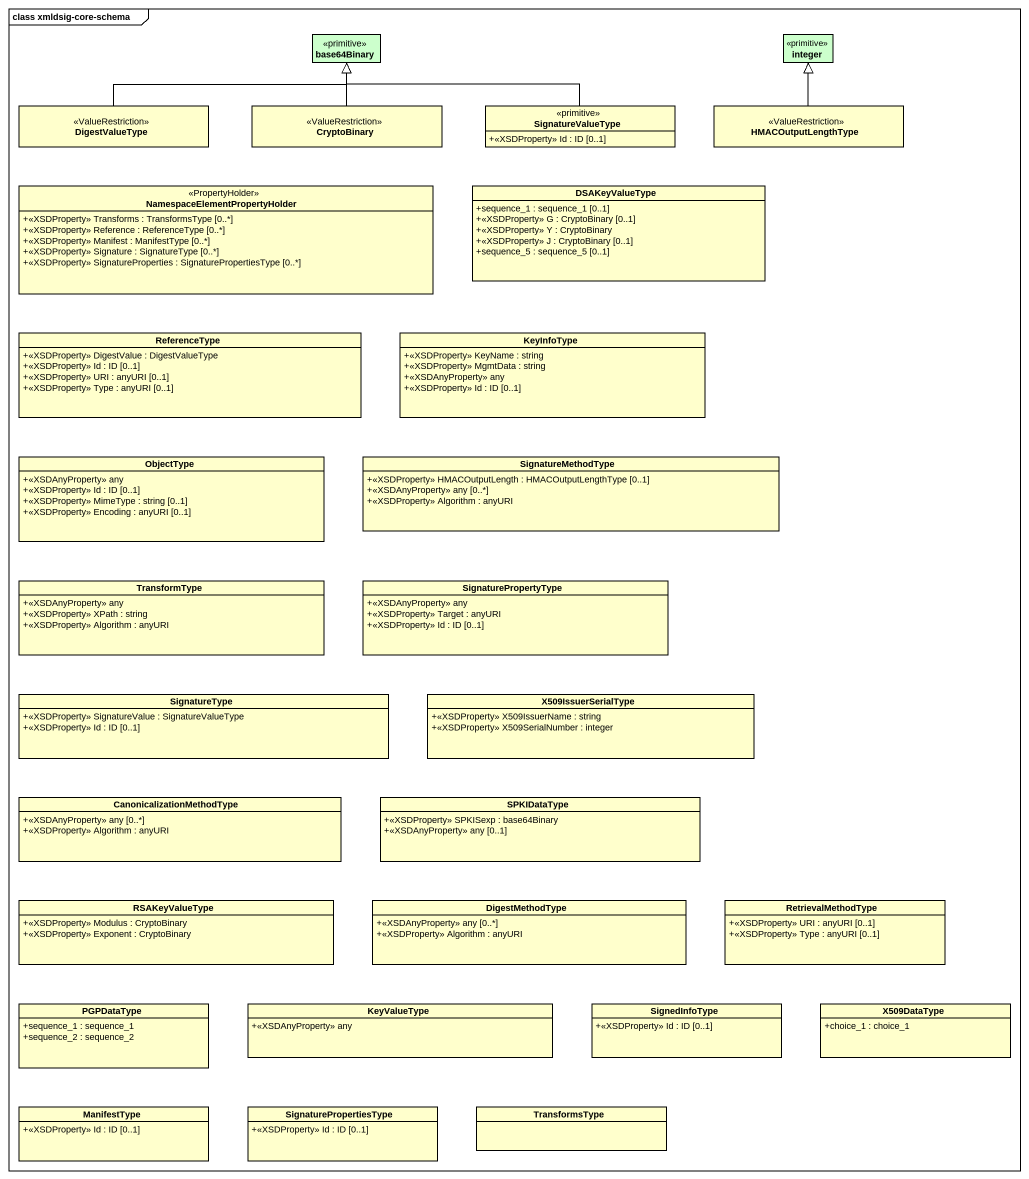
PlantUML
@startuml
mainframe class xmldsig-core-schema
hide circle
hide empty members
skinparam classAttributeIconSize 0
class base64Binary <<primitive>> #CCFFCC
class integer <<primitive>> #CCFFCC
class DigestValueType <<ValueRestriction>>
class CryptoBinary <<ValueRestriction>>
class SignatureValueType <<primitive>> {
  +<<XSDProperty>> Id : ID [0..1]
}
class HMACOutputLengthType <<ValueRestriction>>
class "NamespaceElementPropertyHolder" as NamespaceElementPropertyHold <<PropertyHolder>> {
  +<<XSDProperty>> Transforms : TransformsType [0..*]
  +<<XSDProperty>> Reference : ReferenceType [0..*]
  +<<XSDProperty>> Manifest : ManifestType [0..*]
  +<<XSDProperty>> Signature : SignatureType [0..*]
  +<<XSDProperty>> SignatureProperties : SignaturePropertiesType [0..*]
}
class DSAKeyValueType {
  +sequence_1 : sequence_1 [0..1]
  +<<XSDProperty>> G : CryptoBinary [0..1]
  +<<XSDProperty>> Y : CryptoBinary
  +<<XSDProperty>> J : CryptoBinary [0..1]
  +sequence_5 : sequence_5 [0..1]
}
class ReferenceType {
  +<<XSDProperty>> DigestValue : DigestValueType
  +<<XSDProperty>> Id : ID [0..1]
  +<<XSDProperty>> URI : anyURI [0..1]
  +<<XSDProperty>> Type : anyURI [0..1]
}
class KeyInfoType {
  +<<XSDProperty>> KeyName : string
  +<<XSDProperty>> MgmtData : string
  +<<XSDAnyProperty>> any
  +<<XSDProperty>> Id : ID [0..1]
}
class ObjectType {
  +<<XSDAnyProperty>> any
  +<<XSDProperty>> Id : ID [0..1]
  +<<XSDProperty>> MimeType : string [0..1]
  +<<XSDProperty>> Encoding : anyURI [0..1]
}
class SignatureMethodType {
  +<<XSDProperty>> HMACOutputLength : HMACOutputLengthType [0..1]
  +<<XSDAnyProperty>> any [0..*]
  +<<XSDProperty>> Algorithm : anyURI
}
class TransformType {
  +<<XSDAnyProperty>> any
  +<<XSDProperty>> XPath : string
  +<<XSDProperty>> Algorithm : anyURI
}
class SignaturePropertyType {
  +<<XSDAnyProperty>> any
  +<<XSDProperty>> Target : anyURI
  +<<XSDProperty>> Id : ID [0..1]
}
class SignatureType {
  +<<XSDProperty>> SignatureValue : SignatureValueType
  +<<XSDProperty>> Id : ID [0..1]
}
class X509IssuerSerialType {
  +<<XSDProperty>> X509IssuerName : string
  +<<XSDProperty>> X509SerialNumber : integer
}
class CanonicalizationMethodType {
  +<<XSDAnyProperty>> any [0..*]
  +<<XSDProperty>> Algorithm : anyURI
}
class SPKIDataType {
  +<<XSDProperty>> SPKISexp : base64Binary
  +<<XSDAnyProperty>> any [0..1]
}
class RSAKeyValueType {
  +<<XSDProperty>> Modulus : CryptoBinary
  +<<XSDProperty>> Exponent : CryptoBinary
}
class DigestMethodType {
  +<<XSDAnyProperty>> any [0..*]
  +<<XSDProperty>> Algorithm : anyURI
}
class RetrievalMethodType {
  +<<XSDProperty>> URI : anyURI [0..1]
  +<<XSDProperty>> Type : anyURI [0..1]
}
class PGPDataType {
  +sequence_1 : sequence_1
  +sequence_2 : sequence_2
}
class KeyValueType {
  +<<XSDAnyProperty>> any
}
class SignedInfoType {
  +<<XSDProperty>> Id : ID [0..1]
}
class X509DataType {
  +choice_1 : choice_1
}
class ManifestType {
  +<<XSDProperty>> Id : ID [0..1]
}
class SignaturePropertiesType {
  +<<XSDProperty>> Id : ID [0..1]
}
class TransformsType
DigestValueType -right-|> base64Binary
CryptoBinary -up-|> base64Binary
SignatureValueType -left-|> base64Binary
HMACOutputLengthType -up-|> integer
@enduml
